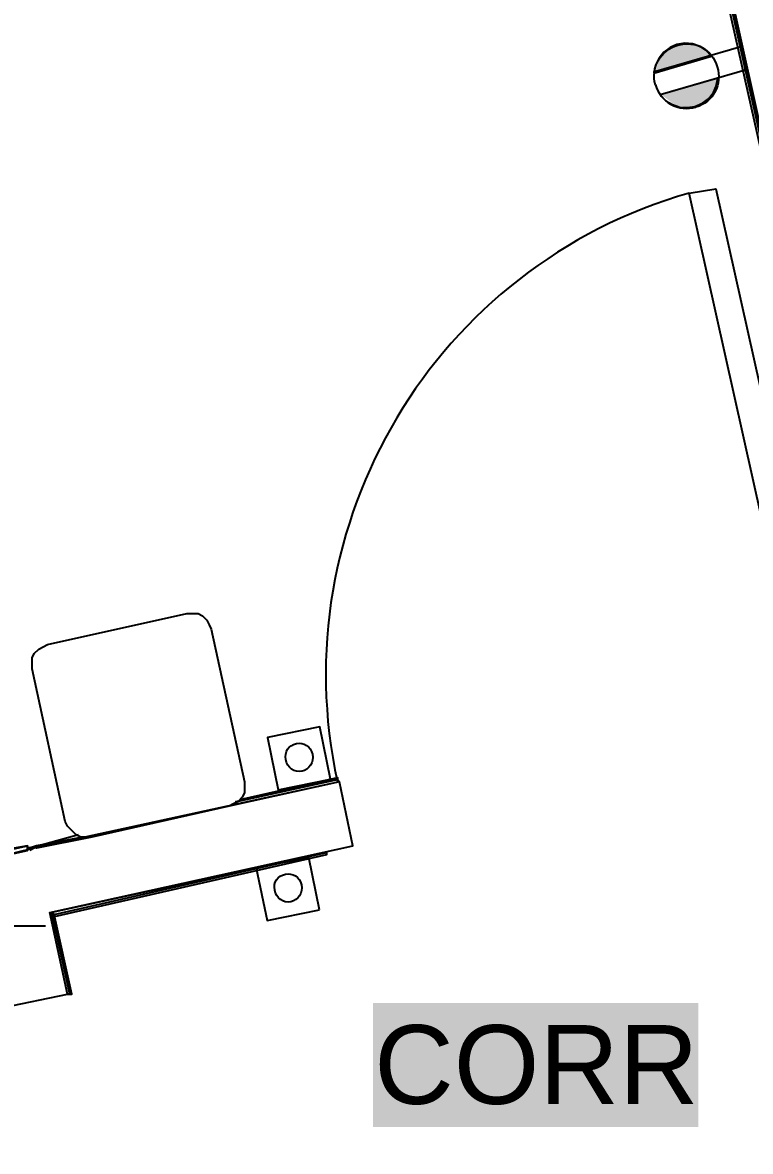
# Model space of a CAD drawing. Header units: inches. Extents: x -1841 to -80, y -100 to 1021.
# Drawn here: x -622.14 to -594.93, y 475.53 to 517.73 of the extents above; entities that cross this region are included whole.
import ezdxf

# ---------------------------------------------------------------- set-up
doc = ezdxf.new("R2010")
doc.units = ezdxf.units.IN
doc.header["$MEASUREMENT"] = 0
doc.layers.add('PDF_Geometry', color=7, linetype='Continuous', true_color=0x777777)
doc.layers.add('PDF_Solid Fills', color=7, linetype='Continuous', true_color=0xffffff)
doc.layers.add('PDF_Text', color=7, linetype='Continuous')
doc.styles.add('PDF Arial', font='arial.ttf')

msp = doc.modelspace()

# ---------------------------------------------------------------- hatches: boundary and pattern name
at = {"layer": 'PDF_Solid Fills', "lineweight": 25, "transparency": 33554559}
for points in [[(-598.339, 516.36), (-598.509, 515.852), (-596.391, 516.467), (-596.41, 516.532), (-596.901, 516.884), (-597.349, 516.966), (-597.991, 516.744)], [(-596.352, 514.995), (-596.136, 515.587), (-596.155, 515.653), (-598.272, 515.037), (-597.73, 514.63), (-597.25, 514.557), (-596.719, 514.676)]]:
    msp.add_hatch(color=7, dxfattribs=at).paths.add_polyline_path(points)

# ---------------------------------------------------------------- linework, layer by layer
at = {"layer": 'PDF_Geometry', "color": 7, "lineweight": 25}
for points in [[(-634.03, 531.951), (-633.617, 530.38), (-619.388, 533.523), (-599.947, 537.825), (-590.103, 493.815), (-592.171, 493.401), (-591.592, 491.002), (-589.607, 491.416), (-584.147, 466.929), (-581.748, 467.425), (-587.208, 491.995), (-567.519, 496.379), (-556.682, 447.489), (-554.035, 448.068), (-565.203, 498.117), (-573.061, 533.358), (-555.11, 537.329), (-555.855, 540.803), (-573.806, 536.749), (-582.906, 578.029)], [(-666.624, 527.567), (-655.042, 475.863), (-652.726, 476.36), (-623.276, 482.895), (-622.862, 480.91), (-620.463, 481.406), (-621.125, 484.467), (-609.792, 486.949), (-610.288, 489.348), (-621.704, 486.866), (-624.103, 486.287), (-653.471, 479.752), (-670.926, 558.424), (-669.354, 558.837), (-670.347, 563.304), (-674.897, 562.312), (-673.904, 557.762), (-673.325, 557.927), (-673.325, 557.844)], [(-663.315, 533.854), (-665.383, 533.44), (-657.524, 498.117), (-653.471, 479.917), (-653.471, 479.834), (-621.952, 486.783), (-621.952, 486.949), (-621.952, 486.866)], [(-598.127, 529.718), (-596.886, 524.341), (-595.894, 519.791), (-590.103, 493.815), (-592.171, 493.401), (-592.171, 493.484), (-590.268, 493.98), (-590.268, 493.898), (-590.186, 493.898), (-592.171, 493.484)], [(-595.976, 519.791), (-590.186, 493.898), (-590.268, 493.898), (-590.268, 493.98), (-595.976, 519.377)], [(-595.894, 519.377), (-590.186, 493.898)], [(-595.293, 516.822), (-598.551, 515.875)], [(-595.047, 515.974), (-598.305, 515.028)], [(-614.011, 488.686), (-610.371, 489.513), (-610.371, 489.43), (-610.288, 489.348), (-614.424, 488.438)], [(-620.05, 487.362), (-621.539, 486.949), (-621.952, 486.866), (-621.621, 486.949), (-619.884, 487.28), (-621.621, 486.949)], [(-640.4, 482.812), (-653.388, 480), (-621.952, 486.949), (-622.449, 486.866)], [(-619.553, 487.28), (-621.621, 486.866), (-621.621, 486.949), (-621.87, 486.866)], [(-621.704, 486.866), (-621.87, 486.783)], [(-620.463, 481.406), (-620.38, 481.406), (-620.298, 481.406), (-620.96, 484.384), (-610.784, 486.7), (-610.784, 486.618), (-620.96, 484.301), (-620.96, 484.384), (-610.784, 486.7), (-621.042, 484.467), (-620.96, 484.384)], [(-621.042, 484.467), (-620.38, 481.406), (-621.042, 484.467)], [(-627.412, 483.971), (-621.29, 483.971)]]:
    msp.add_lwpolyline(points, dxfattribs=at)
for points in [[(-598.542, 515.842), (-596.391, 516.467), (-596.597, 516.69), (-596.817, 516.838), (-597.093, 516.935), (-597.382, 516.957), (-597.684, 516.904), (-597.935, 516.796), (-598.168, 516.622), (-598.348, 516.393), (-598.487, 516.141)], [(-598.305, 515.028), (-598.099, 514.805), (-597.847, 514.666), (-597.571, 514.57), (-597.282, 514.548), (-597.012, 514.591), (-596.728, 514.709), (-596.496, 514.882), (-596.315, 515.111), (-596.209, 515.354), (-596.155, 515.653)], [(-593.164, 493.153), (-597.217, 511.353), (-596.225, 511.518), (-592.171, 493.401)], [(-621.208, 494.477), (-615.996, 495.635), (-615.831, 495.635), (-615.582, 495.635), (-615.417, 495.552), (-615.252, 495.387), (-615.169, 495.221), (-615.086, 495.056), (-613.845, 489.348), (-613.845, 489.182), (-613.845, 488.934), (-613.928, 488.769), (-614.093, 488.603), (-614.259, 488.52), (-614.424, 488.438), (-619.553, 487.28), (-619.801, 487.28), (-619.967, 487.28), (-620.132, 487.362), (-620.298, 487.528), (-620.463, 487.693), (-620.546, 487.859), (-621.787, 493.567), (-621.787, 493.732), (-621.787, 493.98), (-621.704, 494.146), (-621.539, 494.311), (-621.373, 494.394)], [(-610.627, 489.444), (-611.027, 491.405), (-612.988, 491.005), (-612.588, 489.044)], [(-614.176, 488.603), (-610.371, 489.43)], [(-611.042, 484.563), (-611.442, 486.524), (-613.403, 486.124), (-613.003, 484.163)]]:
    msp.add_lwpolyline(points, close=True, dxfattribs=at)
for centre, radius, start, end in [((-597.314, 515.734), 1.216, 195.9652, 286.4447), ((-592.079, 493.348), 18.724, 105.9277, 192.335), ((-622.809, 481.002), 18.724, 195.9277, 282.335)]:
    msp.add_arc(centre, radius, start, end, dxfattribs=at)
for points in [[(-597.642, 516.881), (-596.991, 517.07), (-596.36, 516.723), (-596.171, 516.072)], [(-598.484, 515.4), (-598.673, 516.051), (-598.294, 516.691), (-597.642, 516.881)], [(-596.171, 516.072), (-595.981, 515.42), (-596.318, 514.757), (-596.97, 514.568)], [(-612.3, 490.176), (-612.361, 490.475), (-612.202, 490.715), (-611.903, 490.776)], [(-612.3, 490.176), (-612.361, 490.475), (-612.202, 490.715), (-611.903, 490.776)], [(-611.903, 490.776), (-611.637, 490.83), (-611.363, 490.678), (-611.302, 490.379)], [(-611.903, 490.776), (-611.637, 490.83), (-611.363, 490.678), (-611.302, 490.379)], [(-611.302, 490.379), (-611.241, 490.08), (-611.427, 489.8), (-611.693, 489.746)], [(-611.302, 490.379), (-611.241, 490.08), (-611.427, 489.8), (-611.693, 489.746)], [(-611.693, 489.746), (-611.992, 489.685), (-612.239, 489.877), (-612.3, 490.176)], [(-611.693, 489.746), (-611.992, 489.685), (-612.239, 489.877), (-612.3, 490.176)], [(-612.714, 485.295), (-612.775, 485.594), (-612.617, 485.834), (-612.317, 485.896)], [(-612.714, 485.295), (-612.775, 485.594), (-612.617, 485.834), (-612.317, 485.896)], [(-612.317, 485.896), (-612.051, 485.95), (-611.778, 485.798), (-611.717, 485.499)], [(-612.317, 485.896), (-612.051, 485.95), (-611.778, 485.798), (-611.717, 485.499)], [(-612.107, 484.865), (-612.406, 484.804), (-612.653, 484.996), (-612.714, 485.295)], [(-612.107, 484.865), (-612.406, 484.804), (-612.653, 484.996), (-612.714, 485.295)], [(-611.717, 485.499), (-611.656, 485.199), (-611.841, 484.919), (-612.107, 484.865)], [(-611.717, 485.499), (-611.656, 485.199), (-611.841, 484.919), (-612.107, 484.865)]]:
    msp.add_open_spline(points, degree=3, dxfattribs=at)
at = {"layer": 'PDF_Solid Fills', "color": 7, "lineweight": 25, "transparency": 33554559}
msp.add_solid([(-609.047, 476.443), (-596.886, 476.443), (-609.047, 481.075), (-596.886, 481.075)], dxfattribs=at)

# ---------------------------------------------------------------- texts
at = {"layer": 'PDF_Text', "color": 7, "lineweight": 25, "insert": (-608.996, 478.76), "char_height": 2.9477, "attachment_point": 4, "style": 'PDF Arial'}
msp.add_mtext('CORR', dxfattribs=at)

doc.saveas('drawing.dxf')
